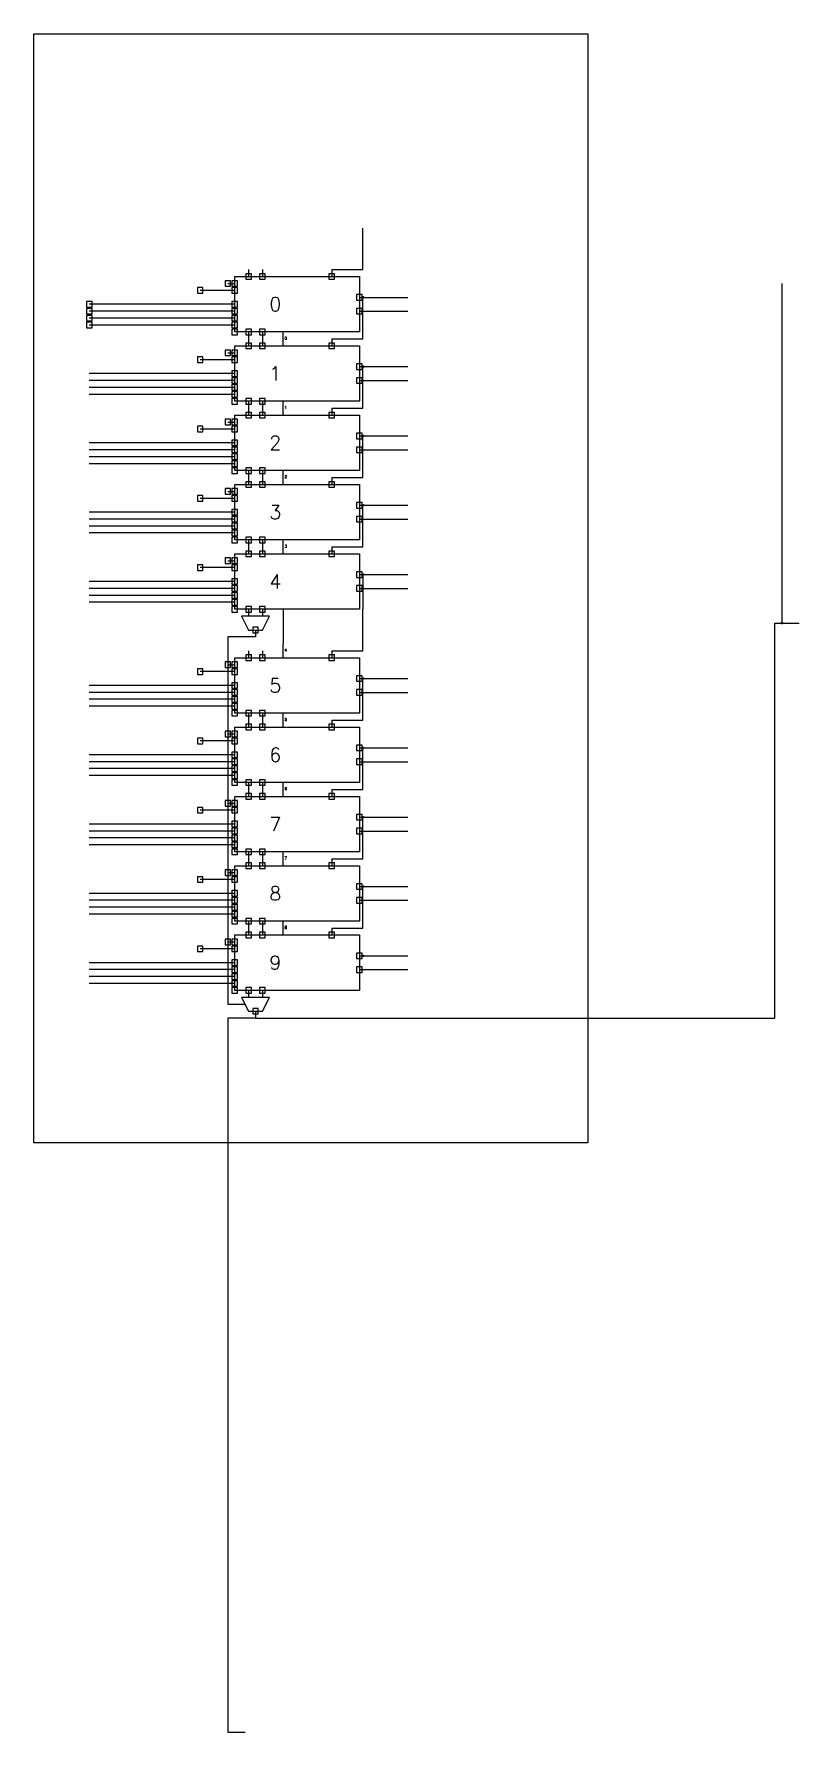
# Model space of a CAD drawing. Extents: x 0 to 11050, y -24500 to 0.
import ezdxf

# ---------------------------------------------------------------- set-up
doc = ezdxf.new("R2010")
doc.units = 0
doc.header["$PDMODE"] = 65
doc.header["$PDSIZE"] = 80
doc.layers.add('COMMENT', color=2, linetype='CONTINUOUS')
doc.layers.add('SIMPLE', color=162, linetype='CONTINUOUS')
doc.styles.add('SIMPLEX', font='simplex')

# ---------------------------------------------------------------- blocks, each defined once
blk = doc.blocks.new('LUT_CASCADE_4_TO_5_EXT', base_point=(3600, -8400))
at = {"layer": 'SIMPLE', "linetype": 'CONTINUOUS'}
blk.add_line((3600, -8400), (3600, -8900), dxfattribs=at)
blk = doc.blocks.new('LE_LUT_CASCADE', base_point=(3600, -4500))
at = {"layer": 'SIMPLE', "linetype": 'CONTINUOUS'}
blk.add_line((3600, -4500), (3600, -4300), dxfattribs=at)
at = {"layer": 'SIMPLE', "linetype": 'CONTINUOUS', "style": 'SIMPLEX'}
blk.add_attdef('index', (3620, -4410), '', height=40, dxfattribs=at)
blk = doc.blocks.new('REG_CASCADE_4_TO_5_EXT')
at = {"layer": 'SIMPLE', "linetype": 'CONTINUOUS'}
blk.add_line((4750, -8000), (4750, -8500), dxfattribs=at)
blk = doc.blocks.new('LE_COMB_OUT', base_point=(16800, 14600))
at = {"layer": 'SIMPLE', "linetype": 'CONTINUOUS'}
blk.add_line((20700, 14200), (21400, 14200), dxfattribs=at)
blk.add_point((20700, 14200), dxfattribs=at)
blk = doc.blocks.new('LE_REG_CASCADE_IN')
at = {"layer": 'SIMPLE', "linetype": 'CONTINUOUS'}
for p, q in [((4750, -3400), (4750, -2800)), ((4300, -3400), (4750, -3400)), ((4300, -3400), (4300, -3500))]:
    blk.add_line(p, q, dxfattribs=at)
blk.add_point((4300, -3500), dxfattribs=at)
blk = doc.blocks.new('LE_REG_OUT')
at = {"layer": 'SIMPLE', "linetype": 'CONTINUOUS'}
blk.add_line((4700, -3800), (5400, -3800), dxfattribs=at)
blk.add_lwpolyline([(4740, -3790), (4760, -3790), (4760, -3810), (4740, -3810)], close=True, dxfattribs=at)
blk.add_point((4700, -3800), dxfattribs=at)
blk = doc.blocks.new('LE_COUT1', base_point=(16800, 14600))
at = {"layer": 'SIMPLE', "linetype": 'CONTINUOUS'}
blk.add_line((19300, 13700), (19300, 13600), dxfattribs=at)
blk.add_point((19300, 13700), dxfattribs=at)
blk = doc.blocks.new('LE_COUT0', base_point=(16800, 14600))
at = {"layer": 'SIMPLE', "linetype": 'CONTINUOUS'}
blk.add_line((19100, 13700), (19100, 13600), dxfattribs=at)
blk.add_point((19100, 13700), dxfattribs=at)
blk = doc.blocks.new('LE_CARRY_SELECT_IN', base_point=(16800, 14600))
at = {"layer": 'SIMPLE', "linetype": 'CONTINUOUS'}
blk.add_line((18800, 14400), (18900, 14400), dxfattribs=at)
blk.add_point((18900, 14400), dxfattribs=at)
blk = doc.blocks.new('LE_LABWIDE_IN', base_point=(16800, 14600))
at = {"layer": 'SIMPLE', "linetype": 'CONTINUOUS'}
blk.add_line((18900, 14300), (18400, 14300), dxfattribs=at)
blk.add_point((18900, 14300), dxfattribs=at)
blk = doc.blocks.new('LE_DATA_A', base_point=(16800, 14600))
at = {"layer": 'SIMPLE', "linetype": 'CONTINUOUS'}
blk.add_line((18900, 14100), (16800, 14100), dxfattribs=at)
blk.add_point((18900, 14100), dxfattribs=at)
blk = doc.blocks.new('LE_DATA_B', base_point=(16800, 14600))
at = {"layer": 'SIMPLE', "linetype": 'CONTINUOUS'}
blk.add_line((18900, 14000), (16800, 14000), dxfattribs=at)
blk.add_point((18900, 14000), dxfattribs=at)
blk = doc.blocks.new('LE_DATA_C', base_point=(16800, 14600))
at = {"layer": 'SIMPLE', "linetype": 'CONTINUOUS'}
blk.add_line((18900, 13900), (16800, 13900), dxfattribs=at)
blk.add_point((18900, 13900), dxfattribs=at)
blk = doc.blocks.new('LE_DATA_D', base_point=(16800, 14600))
at = {"layer": 'SIMPLE', "linetype": 'CONTINUOUS'}
blk.add_line((18900, 13800), (16800, 13800), dxfattribs=at)
blk.add_point((18900, 13800), dxfattribs=at)
blk = doc.blocks.new('LE_CIN0', base_point=(16800, 14600))
at = {"layer": 'SIMPLE', "linetype": 'CONTINUOUS'}
blk.add_line((19100, 14600), (19100, 14500), dxfattribs=at)
blk.add_point((19100, 14500), dxfattribs=at)
blk = doc.blocks.new('LE_CIN1', base_point=(16800, 14600))
at = {"layer": 'SIMPLE', "linetype": 'CONTINUOUS'}
blk.add_line((19300, 14600), (19300, 14500), dxfattribs=at)
blk.add_point((19300, 14500), dxfattribs=at)
blk = doc.blocks.new('LE_YGR')
at = {"layer": 'COMMENT', "linetype": 'CONTINUOUS'}
for p in [(2800, -3600), (2400, -3700)]:
    blk.add_point(p, dxfattribs=at)
at = {"layer": 'COMMENT', "color": 1, "linetype": 'CONTINUOUS'}
blk.add_point((2900, -4300), dxfattribs=at)
blk.add_point((2900, -4300), dxfattribs=at)
blk.add_point((2900, -4300), dxfattribs=at)
blk.add_point((2900, -4300), dxfattribs=at)
at = {"layer": 'SIMPLE', "linetype": 'CONTINUOUS'}
blk.add_lwpolyline([(2900, -3500), (4700, -3500), (4700, -4300), (2900, -4300)], close=True, dxfattribs=at)
for name, p in [('LE_REG_CASCADE_IN', (0, 0)), ('LE_CIN0', (800, -3400)), ('LE_CIN1', (800, -3400)), ('LE_CARRY_SELECT_IN', (800, -3400)), ('LE_DATA_A', (800, -3400)), ('LE_LABWIDE_IN', (800, -3400)), ('LE_REG_OUT', (0, 0)), ('LE_DATA_B', (800, -3400)), ('LE_DATA_C', (800, -3400)), ('LE_COMB_OUT', (800, -3600)), ('LE_DATA_D', (800, -3400)), ('LE_COUT0', (800, -3400)), ('LE_COUT1', (800, -3400))]:
    blk.add_blockref(name, p, dxfattribs=at)
at = {"layer": 'SIMPLE', "linetype": 'CONTINUOUS', "style": 'SIMPLEX'}
blk.add_attdef('index', (3400, -4000), '', height=200, dxfattribs=at)
blk = doc.blocks.new('CARRY_MUX_5_TO_9_OUT_RIGHT')
at = {"layer": 'SIMPLE', "linetype": 'CONTINUOUS'}
for p, q in [((10800, -3600), (10800, -8500)), ((10700, -14200), (10700, -8500)), ((10700, -8500), (11050, -8500)), ((3200, -14100), (3200, -14200)), ((3200, -14200), (10700, -14200))]:
    blk.add_line(p, q, dxfattribs=at)
blk.add_lwpolyline([(10790, -8490), (10810, -8490), (10810, -8510), (10790, -8510)], close=True, dxfattribs=at)
blk.add_point((3200, -14100), dxfattribs=at)
blk = doc.blocks.new('CARRY_MUX_5_TO_9_OUT_DOWN')
at = {"layer": 'SIMPLE', "linetype": 'CONTINUOUS'}
for p, q in [((3200, -14200), (2800, -14200)), ((2800, -14200), (2800, -24500)), ((3200, -14100), (3200, -14200)), ((2800, -24500), (3050, -24500))]:
    blk.add_line(p, q, dxfattribs=at)
blk.add_point((3200, -14100), dxfattribs=at)
blk = doc.blocks.new('CARRY_MUX_0_TO_4_OUT')
at = {"layer": 'SIMPLE', "linetype": 'CONTINUOUS'}
for p, q in [((3100, -8300), (3100, -8400)), ((3300, -8300), (3300, -8400)), ((3200, -8700), (2800, -8700)), ((2800, -8700), (2800, -14000)), ((3200, -8600), (3200, -8700)), ((2800, -14000), (3050, -14000))]:
    blk.add_line(p, q, dxfattribs=at)
blk.add_lwpolyline([(3000, -8400), (3100, -8600), (3300, -8600), (3400, -8400), (3000, -8400)], close=True, dxfattribs=at)
blk.add_point((3200, -8600), dxfattribs=at)
blk = doc.blocks.new('CARRY_MUX_5_TO_9')
at = {"layer": 'SIMPLE', "linetype": 'CONTINUOUS'}
for p, q in [((3100, -13800), (3100, -13900)), ((3300, -13800), (3300, -13900))]:
    blk.add_line(p, q, dxfattribs=at)
blk.add_lwpolyline([(3000, -13900), (3100, -14100), (3300, -14100), (3400, -13900), (3000, -13900)], close=True, dxfattribs=at)
blk = doc.blocks.new('ACV_GRID_SIZE_BLOCK')
at = {"layer": 'SIMPLE', "color": 1, "linetype": 'CONTINUOUS'}
blk.add_lwpolyline([(-3450, 2150), (4550, 2150), (4550, -13850), (-3450, -13850)], close=True, dxfattribs=at)
blk = doc.blocks.new('LAB_YGR')
at = {"layer": 'COMMENT', "linetype": 'CONTINUOUS'}
for p in [(800, -3900), (800, -4000), (800, -4100), (800, -4200)]:
    blk.add_point(p, dxfattribs=at)
at = {"layer": 'COMMENT', "color": 1, "linetype": 'CONTINUOUS'}
for p in [(2900, -6300), (2900, -7300), (2900, -8300), (2900, -9800), (2900, -10800), (2900, -11800), (2900, -12800), (2900, -13800)]:
    blk.add_point(p, dxfattribs=at)
at = {"layer": 'SIMPLE', "linetype": 'CONTINUOUS'}
blk.add_lwpolyline([(0, 0), (8000, 0), (8000, -16000), (0, -16000)], close=True, dxfattribs=at)
at = {"layer": 'SIMPLE', "color": 1, "linetype": 'CONTINUOUS'}
blk.add_blockref('ACV_GRID_SIZE_BLOCK', (3450, -2150), dxfattribs=at)
at = {"layer": 'SIMPLE', "linetype": 'CONTINUOUS'}
for name, p, values in [('LE_YGR', (0, 0), {'index': '0'}), ('LE_YGR', (0, -1000), {'index': '1'}), ('LE_LUT_CASCADE', (3600, -4500), {'index': '0'}), ('LE_YGR', (0, -2000), {'index': '2'}), ('LE_LUT_CASCADE', (3600, -5500), {'index': '1'}), ('LE_YGR', (0, -3000), {'index': '3'}), ('LE_LUT_CASCADE', (3600, -6500), {'index': '2'}), ('LE_YGR', (0, -4000), {'index': '4'}), ('LE_LUT_CASCADE', (3600, -7500), {'index': '3'}), ('LE_YGR', (0, -5500), {'index': '5'}), ('LE_LUT_CASCADE', (3600, -9000), {'index': '4'}), ('LE_YGR', (0, -6500), {'index': '6'}), ('LE_LUT_CASCADE', (3600, -10000), {'index': '5'}), ('LE_YGR', (0, -7500), {'index': '7'}), ('LE_LUT_CASCADE', (3600, -11000), {'index': '6'}), ('LE_YGR', (0, -8500), {'index': '8'}), ('LE_LUT_CASCADE', (3600, -12000), {'index': '7'}), ('LE_YGR', (0, -9500), {'index': '9'}), ('LE_LUT_CASCADE', (3600, -13000), {'index': '8'})]:
    blk.add_blockref(name, p, dxfattribs=at).add_auto_attribs(values)
for name, p in [('CARRY_MUX_5_TO_9_OUT_RIGHT', (0, 0)), ('REG_CASCADE_4_TO_5_EXT', (0, 200)), ('CARRY_MUX_0_TO_4_OUT', (0, 0)), ('LUT_CASCADE_4_TO_5_EXT', (3600, -8300)), ('CARRY_MUX_5_TO_9', (0, 0)), ('CARRY_MUX_5_TO_9_OUT_DOWN', (0, 0))]:
    blk.add_blockref(name, p, dxfattribs=at)

msp = doc.modelspace()

# ---------------------------------------------------------------- block references
at = {"layer": 'SIMPLE', "linetype": 'CONTINUOUS'}
msp.add_blockref('LAB_YGR', (0, 0), dxfattribs=at)

doc.saveas('drawing.dxf')
